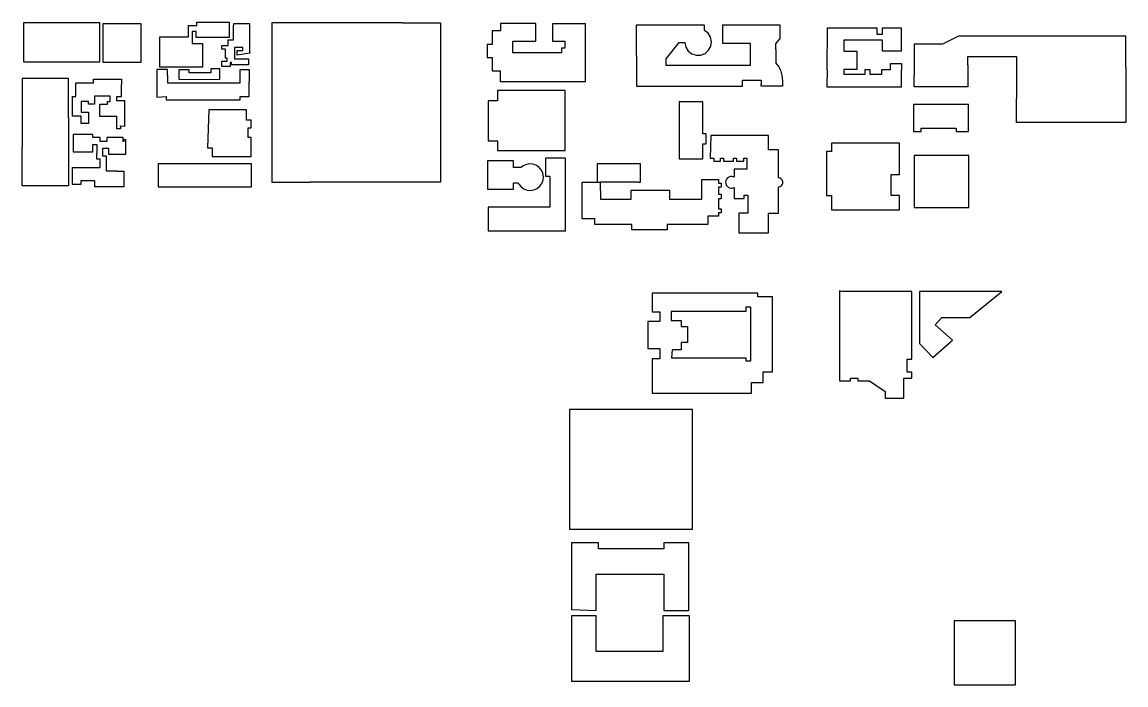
# Model space of a CAD drawing. Header units: centimetres. Extents: x -3241853 to -2181735, y -804638 to 775613.
# Drawn here: x -3076742 to -2181735, y -804638 to -267255 of the extents above; entities that cross this region are included whole.
import ezdxf

# ---------------------------------------------------------------- set-up
doc = ezdxf.new("R2010")
doc.units = ezdxf.units.CM
doc.layers.get('0').update_dxf_attribs({"true_color": 0x57e18f})

msp = doc.modelspace()

# ---------------------------------------------------------------- linework, layer by layer
at = {"color": 191, "true_color": 0xb89be5}
for points in [[(-3013674.5, -267898.375), (-3075574.5, -267898.375), (-3075574.5, -299531.28125), (-3013674.5, -299531.28125)], [(-2935013.5, -269975.3125), (-2935013.5, -267255.25), (-2908821, -267255.25), (-2908795.5, -269201.375), (-2908795.5, -279692.34375), (-2935602.5, -279692.34375), (-2935602.5, -274976.3125), (-2938734.5, -274976.3125), (-2938734.5, -284622.25), (-2930494.5, -284622.25), (-2930494.5, -303743.09375), (-2965160.5, -303743.09375), (-2965160.5, -279300.1875), (-2941886.5, -279300.1875), (-2941886.5, -269975.3125)], [(-3011378.5, -299712.90625), (-2980207.5, -299712.90625), (-2980207.5, -268543.78125), (-3011378.5, -268543.78125)], [(-2916524.5, -305100.46875), (-2923814.5, -305100.46875), (-2923814.5, -308325.5), (-2941307.5, -308325.5), (-2941307.5, -306079.40625), (-2949641, -306079.40625), (-2949641, -313666.625), (-2916524.5, -313777.625)], [(-2922595, -376177.0625), (-2891094, -376177.0625), (-2891094, -360946.9375), (-2893375, -360946.9375), (-2893375, -352923.0625), (-2891094, -352923.0625), (-2891094, -346893.125), (-2894757, -346893.125), (-2894757, -338504), (-2925280, -338504), (-2926326.5, -369270.03125), (-2922595, -369270.03125)], [(-2347823, -353331.03125), (-2319503, -353331.03125), (-2319503, -355873.03125), (-2309290, -355873.03125), (-2309290, -334003.875), (-2353835, -334003.875), (-2353835, -355873.03125), (-2347823, -355873.03125)], [(-2353489.5, -417628.59375), (-2309229.5, -417628.59375), (-2309229.5, -375466.59375), (-2353489.5, -375466.59375)], [(-2890621.5, -400853.15625), (-2890621.5, -382058.15625), (-2966349, -382058.15625), (-2966349, -400853.15625)], [(-2664457.5, -403686), (-2661691.5, -403234.90625), (-2659136, -402083.5), (-2656967, -400310.34375), (-2655331.5, -398036.28125), (-2654340.5, -395416), (-2654061.5, -392628.34375), (-2654511, -389863.3125), (-2655664, -387309.34375), (-2657437, -385140.1875), (-2659710.5, -383503.90625), (-2662331.5, -382512.3125), (-2665118, -382232.40625), (-2667884, -382683.5), (-2670436.5, -383834.875), (-2672093, -385188.6875), (-2678303, -385188.6875), (-2678303, -379620.78125), (-2699245.5, -379620.78125), (-2699245.5, -402592.78125), (-2678303, -402592.78125), (-2678303, -397556.75), (-2674386.5, -397556.75), (-2673911.5, -398609.0625), (-2672138.5, -400778.21875), (-2669865, -402414.21875), (-2667244, -403406.09375)], [(-2559769, -510125.96875), (-2569398, -510125.96875), (-2569398, -531841.4375), (-2559769, -531841.4375), (-2559769, -540141.375), (-2565771, -540141.375), (-2565771, -568037.375), (-2485396.5, -568037.375), (-2485396.5, -559522.375), (-2475745.5, -559522.375), (-2475745.5, -550851.25), (-2468226.5, -550851.25), (-2468226.5, -490013.5), (-2480255.5, -490013.5), (-2480255.5, -486973.34375), (-2565727.5, -486973.34375), (-2565961.5, -502062.96875), (-2559769, -502062.96875)], [(-2322240, -525137.125), (-2336299, -512763), (-2331062, -506812.53125), (-2308287, -506812.53125), (-2282265, -485621.09375), (-2349229, -485621.09375), (-2349229, -527863.8125), (-2338326, -539121.5)], [(-2550477.5, -509186.9375), (-2542352, -509186.9375), (-2542352, -514070.84375), (-2537277.5, -514070.84375), (-2537277.5, -527159), (-2542352, -527159), (-2542352, -532957.8125), (-2549611.5, -532957.8125), (-2550251.5, -539545.75), (-2489820.5, -539545.75), (-2489820.5, -541983.875), (-2485938.5, -541983.875), (-2485938.5, -498293.90625), (-2489820.5, -498293.90625), (-2489820.5, -501909.8125), (-2550477.5, -501909.8125)], [(-2533235.5, -678466.125), (-2533235.5, -581460.375), (-2632844.5, -581460.375), (-2632844.5, -678466.125)], [(-2556421, -714822.5), (-2556421, -744238.5), (-2536108, -744238.5), (-2536108, -689518.5), (-2556421, -689518.5), (-2556421, -694293.75), (-2609316.5, -694293.75), (-2609316.5, -689518.5), (-2631389.5, -689518.5), (-2631389.5, -743580.625), (-2611214, -744238.5), (-2611214, -714822.5)], [(-2320976, -804637.625), (-2271236, -804637.625), (-2271236, -752635.75), (-2320976, -752635.75)]]:
    msp.add_lwpolyline(points, close=True, dxfattribs=at)
for points in [[(-2768216, -267997.6875), (-2874111.5, -267997.6875), (-2874111.5, -368064.15625)], [(-2768216, -267997.6875), (-2737609.5, -267997.6875), (-2737609.5, -296919.25)], [(-2688773, -270045.71875), (-2688773, -274243.03125), (-2695631, -274243.03125), (-2695631, -285454.09375), (-2699522, -285454.09375), (-2699522, -296081.96875), (-2695631, -296081.96875), (-2695631, -306693.0625), (-2689067.5, -306693.0625), (-2689067.5, -315365.125), (-2619906, -315365.125), (-2619906, -268701), (-2646642, -268701), (-2646642, -282770.0625), (-2636593.5, -282770.0625), (-2636593.5, -288277.03125), (-2639281, -288277.03125), (-2639281, -292239.96875), (-2678770.5, -292239.96875), (-2678770.5, -282770.0625), (-2660122, -282770.0625), (-2660122, -268344.125), (-2686385.5, -268344.125), (-2688773, -268368.03125), (-2688773, -270045.71875)], [(-2909593.75, -281712.40625), (-2905267.5, -281712.40625), (-2905267.5, -269631.5625)], [(-2892125.5, -291571.5), (-2892125.5, -268654.53125), (-2905237, -268654.53125), (-2905238, -268673.34375), (-2905267.5, -269201.375), (-2905267.5, -269631.5625)], [(-2465465, -289759.53125), (-2465465, -284888.9375), (-2462112, -280638.25), (-2462112, -269886.15625), (-2508825, -269886.15625), (-2508825, -284305.25), (-2486427, -284305.25), (-2486427, -302363.125), (-2554595, -302363.125), (-2554595, -296937.15625), (-2544008, -283916.375), (-2539368.5, -283916.375), (-2538564, -287557.96875), (-2536570.5, -290709.59375), (-2533624.5, -292995.875), (-2530076.5, -294144.96875), (-2526349.5, -294019.71875), (-2522886.5, -292635.40625), (-2520100, -290156.625), (-2518322.5, -286878.5), (-2517764, -283191.21875), (-2518492.5, -279533.875), (-2520420.5, -276341.5625), (-2523318.5, -273994.625), (-2523318.5, -269882.625), (-2578803.5, -269882.625), (-2578575, -319133.71875), (-2492651, -319133.71875), (-2492651, -314395.59375), (-2477489, -314395.59375), (-2477489, -317661.9375)], [(-2424020, -305992.5625), (-2423575, -271786.875), (-2383768, -271786.875), (-2383768, -277113.75), (-2379021, -277113.75), (-2379021, -271786.875), (-2363889, -271786.875), (-2363889, -290956.75), (-2379021, -290956.75), (-2379021, -281894.78125), (-2410549, -281894.78125), (-2410549, -290956.75), (-2399991, -290956.75), (-2399991, -295139.15625)], [(-2914741.75, -298988.21875), (-2910538, -298988.21875), (-2910538, -296582.34375), (-2911919.5, -296582.34375), (-2911919.5, -289231.3125), (-2914891.5, -289231.3125), (-2914891.5, -286274.25), (-2909748, -286274.25), (-2909748, -281712.40625), (-2909593.75, -281712.40625)], [(-2181735, -303849.5625), (-2181735, -278577.78125), (-2317586.5, -278577.78125), (-2330341.5, -285180.78125), (-2353315.5, -285180.78125), (-2353374, -287784.03125), (-2353374, -310687.75)], [(-2892125.5, -291571.5), (-2892125.5, -292387.53125), (-2902387, -294130.21875), (-2902387, -290363.375), (-2897695.5, -290363.375), (-2897695.5, -287734.25), (-2904566.5, -287734.25), (-2904566.5, -296952.40625), (-2893080.5, -296952.40625), (-2893080.5, -301789.34375), (-2906969, -301789.34375), (-2906969, -299973.25), (-2907998, -299973.25), (-2907998, -303068.03125)], [(-2465465, -289759.53125), (-2465465, -300568.875), (-2464669.5, -301541.4375), (-2463933, -302559.71875), (-2463259, -303620.15625), (-2462649, -304718.71875), (-2462106, -305851.8125), (-2461631, -307015.125), (-2461226.5, -308204.875), (-2460893.5, -309416.4375), (-2460633, -310645.5625), (-2460447, -311888.125), (-2460334.5, -313139.8125), (-2460297, -314395.59375), (-2460297, -319133.71875), (-2477489, -319133.71875), (-2477489, -317661.9375)], [(-2399991, -295139.125), (-2399991, -305625.75), (-2410549, -305625.75), (-2410549, -306754.5)], [(-2309802, -302199.53125), (-2309802, -295174.65625), (-2270543.5, -295174.65625), (-2270543.5, -329282.21875)], [(-2907998, -303068.03125), (-2907998, -303178.21875), (-2914891.5, -303178.21875), (-2914891.5, -298988.21875), (-2914741.75, -298988.21875)], [(-2737609.5, -296919.25), (-2737609.5, -396985.71875), (-2843505.25, -396985.71875)], [(-2379535, -308455.84375), (-2379535, -305625.75), (-2372577.5, -305625.75), (-2372577.5, -300738.78125), (-2363734, -300738.78125), (-2363734, -306126.375)], [(-2309802, -302199.53125), (-2309802, -319819.28125), (-2353374, -319819.28125), (-2353374, -310687.75)], [(-2181735, -303849.5625), (-2181735, -348560.625), (-2270543.5, -348560.625), (-2270543.5, -329282.21875)], [(-3039090, -344717.03125), (-3039090, -312964.0625), (-3076742.5, -312964.0625), (-3076742.5, -368354.1875)], [(-2958955.5, -310486.90625), (-2958955.5, -305566.3125), (-2967423.5, -305566.3125), (-2967423.5, -328230.21875), (-2959976.5, -327523.34375), (-2959976.5, -330417.15625), (-2899892.5, -330417.15625), (-2899892.5, -327523.34375), (-2892631, -327523.34375), (-2892631, -315369.71875)], [(-2958955.5, -310486.90625), (-2958955.5, -316587.125), (-2899892.5, -316587.125), (-2899892.5, -311666.53125)], [(-2899892.5, -311666.53125), (-2899892.5, -305566.3125), (-2892631, -305566.3125), (-2892631, -315369.71875)], [(-2424020, -305992.5625), (-2424197.5, -319634.875), (-2363734, -319634.875), (-2363734, -306126.375)], [(-2410549, -306754.5), (-2410549, -309584.59375), (-2393278, -309584.59375), (-2393278, -308455.84375)], [(-2393278, -308455.84375), (-2393278, -305625.75), (-2389270, -305625.75), (-2389270, -306754.5)], [(-2389270, -306754.5), (-2389270, -309584.59375), (-2379535, -309584.59375), (-2379535, -308455.84375)], [(-3033161.5, -324358.40625), (-3033161.5, -316462.40625), (-3018924.5, -316462.40625), (-3018924.5, -313666.625), (-2996169, -313666.625), (-2996169, -317757)], [(-2996809, -352200.8125), (-2996809, -351502.75), (-2993458.5, -351657.6875), (-2993458.5, -331083.65625), (-2999940.5, -331083.65625), (-2999940.5, -327629.78125), (-2996169, -327629.78125), (-2996169, -317757)], [(-3018135, -329215.75), (-3018135, -333707.75), (-3022844, -333707.75), (-3022844, -331554.8125), (-3028808, -331554.8125), (-3028808, -340200.71875), (-3022844, -340200.71875), (-3022844, -349442.78125), (-3028808, -349442.78125), (-3028808, -343591.625), (-3035823.5, -343591.625), (-3035823.5, -327629.78125), (-3033161.5, -327629.78125), (-3033161.5, -324358.40625)], [(-2999880, -350927.59375), (-2999880, -343787.71875), (-3013649, -343787.71875), (-3013649, -333707.75), (-3007398, -333707.75), (-3007398, -331554.8125), (-3005214, -331554.8125), (-3005214, -327354.6875), (-3018135, -327354.6875), (-3018135, -329215.75)], [(-2636446.5, -353266.1875), (-2636446.5, -322595.75), (-2691397, -322595.75), (-2691397, -331144.625), (-2698821, -331144.625), (-2698821, -363536.75), (-2691397, -363536.75), (-2691397, -371418.59375), (-2636446.5, -371418.59375), (-2636446.5, -353266.1875)], [(-2524820.5, -340050.40625), (-2524820.5, -331981.8125), (-2543467, -331981.8125), (-2543866, -332045.0625), (-2543866, -378014.96875), (-2524820.5, -378014.96875), (-2524820.5, -365851.1875), (-2521996.5, -365851.1875), (-2521996.5, -357895.90625), (-2524820.5, -357895.90625), (-2524820.5, -340050.40625)], [(-3039090, -344717.03125), (-3039090, -400107.15625), (-3076742.5, -400107.15625), (-3076742.5, -368354.15625)], [(-2996809, -352200.8125), (-2996809, -353885.71875), (-2999880, -353885.71875), (-2999880, -350927.59375)], [(-2999826.5, -388013.4375), (-3008312.5, -388013.4375), (-3008312.5, -376072.40625), (-3011180, -376072.40625), (-3011180, -369361.46875), (-3006707.5, -369361.46875), (-3006707.5, -374417.59375), (-2992747.5, -374417.59375), (-2992747.5, -362661.4375), (-2994124, -362616), (-2994124, -364077.25), (-2994764, -364077.25), (-2994764, -360955.0625), (-3007967, -360955.0625), (-3007967, -364077.25), (-3013387.5, -364077.25), (-3013387.5, -360955.0625), (-3019341.5, -360955.0625), (-3019341.5, -358402.65625), (-3035417, -358402.65625), (-3035417, -372453.40625), (-3019341.5, -372453.40625), (-3019341.5, -366558.59375), (-3016009, -366558.59375), (-3016009, -373574.40625)], [(-2495511.5, -433148.21875), (-2495511.5, -438094.34375), (-2471609.5, -438094.34375), (-2471609.5, -422240.46875), (-2463439.5, -422240.46875), (-2463439.5, -400701.5), (-2463057.5, -400710.40625), (-2462154.5, -400490.9375), (-2461340, -400045.4375), (-2460668, -399404.09375), (-2460185, -398610.5625), (-2459923.5, -397719.3125), (-2459902, -396790.65625), (-2460121.5, -395888.21875), (-2460567, -395073.09375), (-2461208.5, -394401.28125), (-2462002, -393918.4375), (-2462893, -393657.0625), (-2463439.5, -393644.34375), (-2463439.5, -370825.5), (-2471609.5, -370825.5), (-2471609.5, -359328.46875), (-2518233.5, -359328.46875), (-2518887.5, -377475.5), (-2515909, -377475.5), (-2515909, -380002.28125), (-2510331.5, -380002.28125), (-2510331.5, -377475.5), (-2508114, -377475.5), (-2508114, -380002.28125), (-2499938, -380002.28125), (-2499938, -377475.5), (-2497397, -377475.5), (-2497397, -380002.28125), (-2491561, -380002.28125), (-2491561, -377475.5), (-2489098.5, -377475.5), (-2489098.5, -383630.40625)], [(-2424601, -393674.34375), (-2424601, -407783.03125), (-2420446, -407783.03125), (-2420446, -419581.09375), (-2365259, -419581.09375), (-2365259, -407783.03125), (-2372060, -407783.03125), (-2372060, -390764), (-2365259, -390764), (-2365259, -365557.03125), (-2420446, -365557.03125), (-2420446, -372237.21875), (-2424601, -372237.21875), (-2424601, -393674.34375)], [(-2999826.5, -388013.4375), (-2994134.5, -388013.4375), (-2994134.5, -400690.59375), (-3017835, -400690.59375), (-3017835, -396010.625), (-3029143, -396010.625), (-3029143, -398812.5), (-3035897, -398812.5), (-3035897, -385043.4375), (-3013486.5, -385043.4375), (-3013486.5, -378280.40625), (-3016009, -378280.40625), (-3016009, -373574.40625)], [(-2874111.5, -368064.15625), (-2874111.5, -396985.71875), (-2843505.25, -396985.71875)], [(-2648897.5, -409147.53125), (-2648897.5, -417360.09375), (-2698755, -417360.09375), (-2698755, -436490.09375), (-2636083, -436490.09375), (-2636083, -377595.125), (-2651478, -377595.125), (-2652227.5, -377544.09375), (-2652227.5, -392151.125), (-2648897.5, -392151.125), (-2648897.5, -409147.53125)], [(-2577045.25, -397027.40625), (-2575397.5, -397027.40625), (-2575397.5, -382211.34375), (-2610386, -382211.34375), (-2610386, -397027.40625), (-2607897, -397027.40625), (-2607731.5, -410851.34375), (-2582885.5, -410851.34375), (-2582885.5, -403495.28125), (-2551788, -403495.28125), (-2551788, -410851.34375), (-2525700.5, -410851.34375), (-2525700.5, -394960.34375), (-2512166.5, -394960.34375), (-2512166.5, -397907.28125), (-2510040.5, -397907.28125), (-2510040.5, -401171.40625), (-2512166.5, -401171.40625), (-2512166.5, -406835.375), (-2510040.5, -406835.375), (-2510040.5, -410605.1875), (-2512166.5, -410605.1875), (-2512166.5, -418647.34375), (-2510040.5, -418647.34375), (-2510040.5, -421996.34375), (-2512166.5, -421996.34375), (-2512166.5, -424706.28125), (-2520641.5, -424706.28125), (-2520641.5, -431259.21875), (-2553751.5, -431259.21875), (-2553751.5, -435602.375), (-2582420.5, -435602.375), (-2582420.5, -431259.21875), (-2612469, -431259.21875), (-2612469, -426741.34375), (-2622560, -426741.34375), (-2622560, -397027.40625), (-2610386, -397027.40625)], [(-2489098.5, -383630.40625), (-2489098.5, -386421.375), (-2499249.5, -386421.375), (-2499249.5, -393039.84375), (-2500113.5, -392627.875), (-2501340, -392400.53125), (-2502584, -392498.34375), (-2503760, -392914.625), (-2504787.5, -393621.25), (-2505598, -394569.9375), (-2506135, -395695.90625), (-2506362.5, -396922.75), (-2506265, -398166.34375), (-2505848.5, -399342.375), (-2505142, -400370.5625), (-2504193, -401180.8125), (-2503067, -401718.03125), (-2501840.5, -401945.34375), (-2500596.5, -401847.5625), (-2499420.5, -401431), (-2499367.25, -401394.3125), (-2499249.5, -401313.40625), (-2499249.5, -410370.53125), (-2491286.5, -410370.53125), (-2491286.5, -407459.40625), (-2488324.5, -407459.40625), (-2488324.5, -422240.46875), (-2495511.5, -422240.46875), (-2495511.5, -433148.21875)], [(-2577045.5, -397027.40625), (-2607897, -397027.40625)], [(-2394545, -558210.625), (-2389556.5, -558210.625), (-2376885.5, -566721.25), (-2376885.5, -572065.125), (-2361825.5, -572065.125), (-2361825.5, -555865.25), (-2355218.5, -555865.25), (-2355218.5, -551214.25), (-2359117.5, -551214.25), (-2359117.5, -540658), (-2355218.5, -540658), (-2355218.5, -485621.09375), (-2412180.5, -485621.09375), (-2413864.5, -485229.65625), (-2413864.5, -558210.625), (-2404962, -558210.625), (-2404962, -555865.25), (-2399007, -555865.25), (-2399007, -558210.625), (-2394545, -558210.625)], [(-2542671, -748616.875), (-2557333, -748616.875), (-2557333, -777416), (-2611214, -777416), (-2611214, -748616.875), (-2631389.5, -748616.875), (-2631389.5, -801562), (-2535685, -801607), (-2535685, -748616.875), (-2542671, -748616.875)]]:
    msp.add_lwpolyline(points, dxfattribs=at)

doc.saveas('drawing.dxf')
